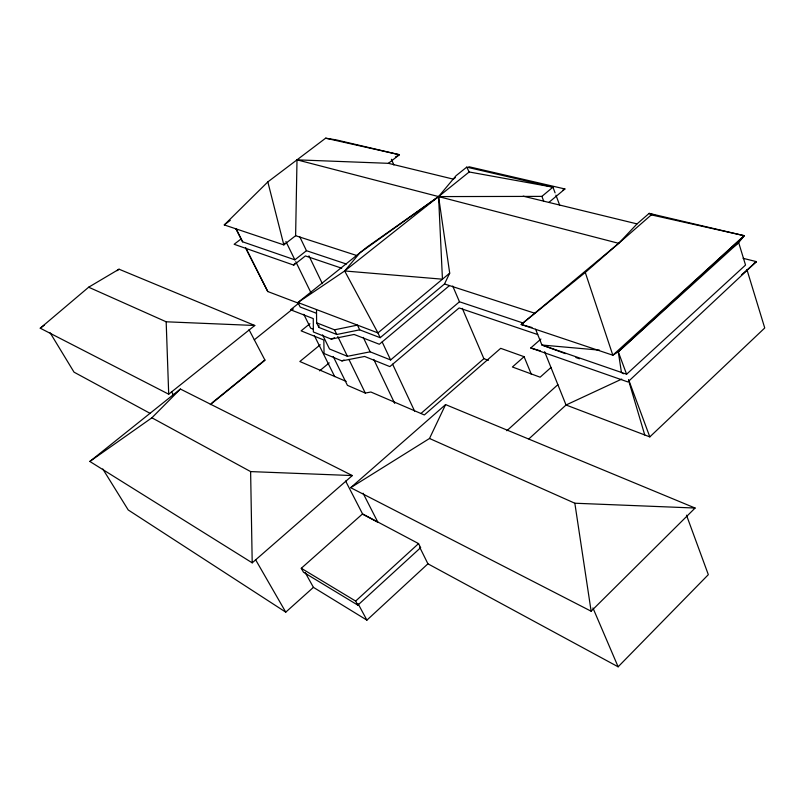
<?xml version="1.0" encoding="UTF-8"?>
<svg xmlns="http://www.w3.org/2000/svg" width="805" height="805" viewBox="0 0 805 805"><rect width="100%" height="100%" fill="white"/><g stroke="black" fill="none" stroke-linecap="round" stroke-linejoin="round"><path stroke-width="1.21" d="M388.402 163.324L399.421 154.731L336.238 139.889L325.643 138.188L267.834 181.91L224.273 224.927L283.833 244.901L295.616 235.704L297.005 159.843L388.402 163.324L453.366 179.153L455.298 177.603M350.678 487.679L429.508 438.484L445.588 404.593L695.097 508.036L591.132 611.216L350.678 487.679L445.588 404.593M316.496 309.563L316.627 322.815L318.901 327.434L336.802 334.488L359.684 329.839L380.181 337.687L444.511 283.974L449.703 273.147L438.564 196.591L456.033 175.721L466.739 167.138L552.955 187.163L555.078 192.858M241.067 238.964L234.144 244.277L293.745 265.117L294.751 263.386M284.869 243.211L283.833 244.901L267.834 181.91M655.109 215.317L649.142 213.375L651.315 214.875L744.202 235.694L738.668 242.587L618.28 351.805L612.826 355.206L521.187 324.485L618.683 243.331L637.047 223.901L649.142 213.375L744.202 235.694L618.28 351.805L621.45 372.443L623.442 373.782M380.181 337.687L377.937 332.908L297.93 302.509L344.671 270.973L360.006 252.72L438.564 196.591L469.164 171.978L552.955 187.163L541.896 196.38L438.564 196.591L367 247.115L297.93 302.509L300.174 307.037L316.425 313.266M420.602 547.702L418.57 543.596L362.552 513.912L301.281 568.28L303.485 572.244L357.853 605.149L420.602 547.702L419.697 547.219L427.928 563.812L618.129 666.812L708.33 574.659L686.494 515.19M89.838 461.456L151.893 417.795L180.401 389.046L352.308 475.564L252.207 562.836L89.838 461.456L180.401 389.046M544.613 351.694L566.046 405.006L649.816 436.894L764.74 327.977L746.939 269.655M305.115 572.395L313.427 587.348L366.909 620.132L427.928 563.812M535.597 329.245L541.936 345.023L626.592 374.224L745.531 265.056L738.668 242.587L733.838 246.602M528.905 438.886L566.046 405.006L621.732 379.095M301.281 568.28L355.649 601.073L418.57 543.596M744.202 235.694L612.826 355.206L585.275 272.462L651.315 214.875M506.818 430.756L557.875 384.669M102.778 468.953L128.226 509.968L285.765 612.152L313.427 587.348M551.023 367.452L540.145 377.193L512.403 366.989L524.085 356.685L531.34 374.325M741.435 274.938L756.398 261.625L743.075 258.314M754.355 262.762L756.398 261.625L627.88 381.942L530.757 347.981L540.91 339.026M420.995 413.448L483.875 358.658L488.424 360.338M40.25 328.199L88.651 287.214L119.039 269.202L254.782 325.492L168.708 394.198L40.25 328.199L44.235 325.21M322.553 334.85L329.527 348.998L347.418 356.303L370.149 351.825L390.616 359.956L459.474 301.774L523.341 323.097M449.482 285.584L379.346 344.268L354.089 334.457L331.207 339.096L313.356 331.962L313.266 318.599L290.565 309.774L299.329 302.74M548.859 202.417L564.929 188.974L468.862 166.726M449.703 273.147L377.937 332.908L344.671 270.973L438.564 196.591L442.448 279.194L344.671 270.973M319.605 370.843L329.215 362.874M320.239 344.771L299.852 361.515L346.17 381.399M211.896 402.933L264.845 359.956M309.905 323.721L301.12 330.855L323.831 340.002L324.053 353.516L341.894 360.902L364.625 356.444L389.862 366.607L459.102 307.953L537.73 334.568M210.326 404.633L265.006 360.248L249.027 329.678M585.275 272.462L521.187 324.485L531.974 327.514M254.289 339.841L293.09 308.687M293.745 265.117L305.397 255.93L341.733 268.226M235.805 228.56L242.506 241.772L294.872 259.834L306.464 250.707L346.422 264.04M224.273 224.927L230.27 220.379M117.037 270.701L119.039 269.202M395.416 157.005L399.421 154.731L325.643 138.188M562.836 190.091L564.929 188.974M341.894 360.902L344.047 360.026M331.207 339.096L334.488 337.788M316.627 322.815L334.528 329.809L357.43 325.119L359.684 329.839M333.22 356.484L347.428 385.333L365.299 393.061L370.894 392.015L424.336 414.957L500.69 348.324L524.085 356.685M290.565 309.774L292.909 309.593M151.893 417.795L250.617 471.589L352.308 475.564M429.508 438.484L574.84 503.226L695.097 508.036M88.651 287.214L166.172 321.789L254.782 325.492M599.514 350.145L541.936 345.023L565.352 353.637M523.159 196.158L637.047 223.901M297.005 159.843L618.683 243.331M530.757 347.981L540.296 350.799M295.616 235.704L356.565 255.467M444.511 283.974L534.289 313.075M575.897 357.511L579.409 358.799M297.971 303.022L267.693 291.501L245.646 247.99M312.994 329.104L310.67 328.188L303.787 314.312M150.314 413.478L74.03 372.162L50.111 332.757M255.487 559.535L285.765 612.152M171.475 391.602L173.337 394.863M358.024 603.649L366.909 620.132M355.649 601.073L357.853 605.149M345.627 481.038L362.723 514.244L377.907 522.294L363.085 493.224M235.966 228.61L242.667 241.832M245.817 248.041L267.854 291.561M466.739 167.138L469.164 171.978M314.363 335.625L334.719 376.639M285.916 241.52L294.872 259.834M295.767 261.655L310.982 292.779M334.528 329.809L336.802 334.488M337.778 336.49L347.418 356.303M348.917 359.392L365.299 393.061M299.712 236.7L306.464 250.707M308.949 255.859L322.362 283.662M363.276 337.396L370.149 351.825M373.772 359.433L394.692 403.375M382.184 341.984L390.616 359.956M392.609 364.202L414.615 411.134M391.421 159.279L393.887 164.995M452.712 286.017L459.474 301.774M462.291 308.355L483.875 358.658M592.933 607.946L618.129 666.812M541.896 196.38L543.707 201.159M555.923 195.122L559.686 205.255M618.28 351.805L626.592 374.224M628.705 379.93L649.816 436.894M628.474 380.03L644.745 434.952M574.84 503.226L591.132 611.216M166.172 321.789L168.708 394.198M250.617 471.589L252.207 562.836M318.881 325.2L318.901 327.434"/></g></svg>
